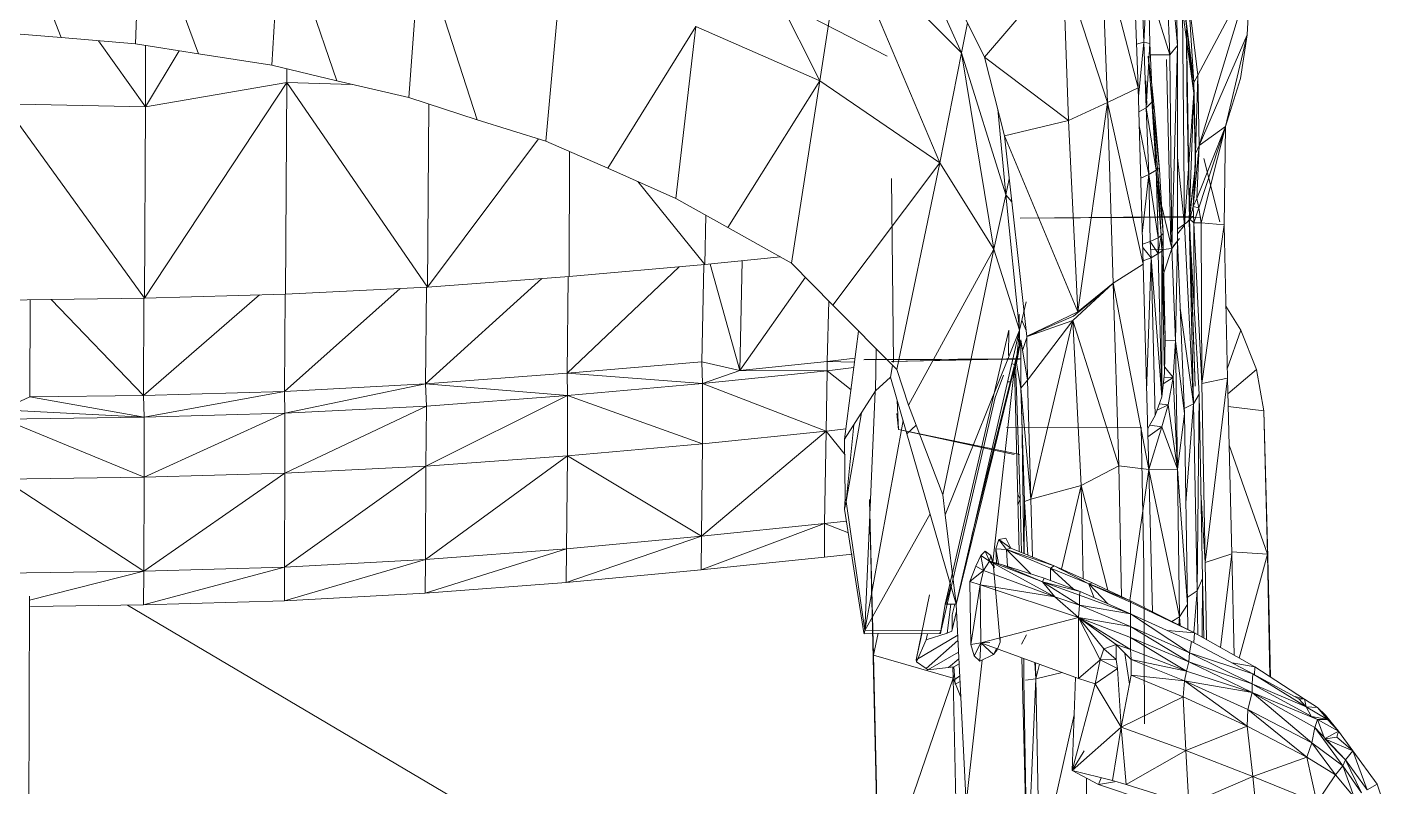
# Model space of a CAD drawing. Header units: inches. Extents: x -10205 to 13964, y -460 to 30702.
# Drawn here: x 132.69 to 169.27, y -345.69 to -325.3 of the extents above; entities that cross this region are included whole.
import ezdxf

# ---------------------------------------------------------------- set-up
doc = ezdxf.new("R2010")
doc.units = ezdxf.units.IN
doc.header["$MEASUREMENT"] = 0
for name, color, linetype, lineweight in [('0-1', 7, 'Continuous', 5), ('0-2', 8, 'Continuous', 9), ('G-IMPT-2', 254, 'Continuous', 9), ('G-IMPT-4', 53, 'Continuous', 9), ('G-IMPT-5', 50, 'Continuous', 9), ('G-IMPT-6', 7, 'Continuous', 9)]:
    doc.layers.add(name, color=color, linetype=linetype, lineweight=lineweight)

# ---------------------------------------------------------------- blocks, each defined once
blk = doc.blocks.new('Land_Rover_Evoque_-_SUV_Car_Vehicle_Automobile_13067 - Land Rover EVOQUE_dwg-1230547-SITE PLAN - CAD FILE')
at = {"layer": 'G-IMPT-2'}
for p, q in [((0.66963, 1.36568), (0.75055, 1.28437)), ((0.71387, 1.36631), (0.75055, 1.28437)), ((0.86724, 1.36551), (0.8711, 1.26044)), ((0.57984, 1.34382), (0.70001, 1.28222)), ((0.75463, 1.30487), (0.75055, 1.28437)), ((0.90394, 1.30038), (0.90419, 1.25989)), ((0.90394, 1.30038), (0.90614, 1.17096)), ((0.19419, 1.2476), (0.16228, 1.29267)), ((0.19419, 1.2476), (0.19431, 1.28936)), ((0.19419, 1.2476), (0.21727, 1.28568)), ((0.78092, 1.18771), (0.75055, 1.28437)), ((0.29068, 1.2641), (0.29073, 1.27361)), ((0.19371, 1.11715), (0.29068, 1.2641)), ((0.19419, 1.2476), (0.29068, 1.2641)), ((0.29068, 1.2641), (0.2898, 1.11996)), ((0.29068, 1.2641), (0.3865, 1.12471)), ((0.29068, 1.2641), (0.33527, 1.26291)), ((0.87641, 1.2654), (0.8769, 1.24926)), ((0.8711, 1.26044), (0.87447, 1.14023)), ((0.90419, 1.25989), (0.90611, 1.17047)), ((0.09801, 1.24972), (0.19371, 1.11715)), ((0.09801, 1.24972), (0.19419, 1.2476)), ((0.19371, 1.11715), (0.19419, 1.2476)), ((0.3865, 1.12471), (0.3875, 1.24944)), ((0.77532, 1.246), (0.78092, 1.18771)), ((0.3865, 1.12471), (0.46232, 1.22576)), ((0.48345, 1.21715), (0.48319, 1.1319)), ((0.91596, 1.21234), (0.92667, 1.16912)), ((0.703, 1.19874), (0.70423, 1.07359)), ((0.78321, 1.19844), (0.78092, 1.18771)), ((0.52996, 1.19668), (0.57573, 1.14006)), ((0.77261, 1.15055), (0.78092, 1.18771)), ((0.78493, 1.1829), (0.78092, 1.18771)), ((0.7902, 1.0954), (0.78092, 1.18771)), ((0.7902, 1.0954), (0.78092, 1.18771)), ((0.57573, 1.14006), (0.57641, 1.17367)), ((0.79065, 1.17176), (0.90846, 1.17283)), ((0.79065, 1.17176), (0.90783, 1.17273)), ((0.79065, 1.17176), (0.9139, 1.1724)), ((0.79065, 1.17176), (0.90849, 1.17236)), ((0.90153, 1.1727), (0.90783, 1.17273)), ((0.90783, 1.17273), (0.90424, 1.16872)), ((0.90846, 1.17283), (0.90783, 1.17273)), ((0.90424, 1.16872), (0.89823, 1.16438)), ((0.8979, 1.15604), (0.894, 1.15111)), ((0.89917, 1.15786), (0.89521, 1.15292)), ((0.57573, 1.14006), (0.62714, 1.14525)), ((0.6011, 1.14262), (0.59959, 1.06787)), ((0.77261, 1.15055), (0.73797, 0.98312)), ((0.77261, 1.15055), (0.7902, 1.0954)), ((0.48177, 1.06599), (0.55811, 1.13851)), ((0.48319, 1.1319), (0.57573, 1.14006)), ((0.57355, 1.07366), (0.57489, 1.13999)), ((0.57921, 1.14041), (0.59959, 1.06787)), ((0.36793, 1.1238), (0.28908, 1.05353)), ((0.2898, 1.11996), (0.3865, 1.12471)), ((0.46441, 1.1305), (0.38531, 1.05878)), ((0.38531, 1.05878), (0.38585, 1.12468)), ((0.3865, 1.12471), (0.48319, 1.1319)), ((0.48177, 1.06599), (0.4825, 1.13185)), ((0.64417, 1.13138), (0.59959, 1.06787)), ((0.85074, 1.12445), (0.827, 1.10484)), ((0.19371, 1.11715), (0.09769, 1.11583)), ((0.11559, 1.11608), (0.11539, 1.04998)), ((0.19302, 1.05078), (0.1299, 1.11627)), ((0.27203, 1.11944), (0.19302, 1.05078)), ((0.19302, 1.05078), (0.19325, 1.11714)), ((0.19371, 1.11715), (0.2898, 1.11996)), ((0.28908, 1.05353), (0.28944, 1.11995)), ((0.66008, 1.11524), (0.659, 1.07398)), ((0.79467, 1.11477), (0.7902, 1.0954)), ((0.79005, 1.09814), (0.79001, 1.10633)), ((0.827, 1.10484), (0.79539, 1.09116)), ((0.7902, 1.0954), (0.73959, 0.9696)), ((0.73959, 0.90864), (0.78283, 1.09537)), ((0.7902, 1.0954), (0.74694, 0.90867)), ((0.7902, 1.0954), (0.74694, 0.90867)), ((0.78278, 1.07806), (0.78283, 1.09537)), ((0.7946, 1.09567), (0.79178, 1.10223)), ((0.6805, 1.09467), (0.67095, 1.02098)), ((0.79099, 1.08872), (0.78679, 1.0719)), ((0.78809, 1.07634), (0.79099, 1.08872)), ((0.79099, 1.08872), (0.78819, 1.07692)), ((0.79099, 1.08872), (0.78824, 1.07289)), ((0.78999, 1.09263), (0.78825, 1.07774)), ((0.78999, 1.09263), (0.79007, 1.0848)), ((0.79011, 1.08499), (0.79006, 1.09481)), ((0.79099, 1.08872), (0.79559, 1.0612)), ((0.79099, 1.08872), (0.79117, 1.0558)), ((0.79513, 1.09039), (0.79217, 1.08161)), ((0.79949, 1.09293), (0.80233, 1.09353)), ((0.69242, 1.08268), (0.69201, 1.05404)), ((0.57355, 1.07366), (0.48177, 1.06599)), ((0.57355, 1.07366), (0.48177, 1.06599)), ((0.59959, 1.06787), (0.57355, 1.07366)), ((0.57409, 1.05899), (0.57355, 1.07366)), ((0.57355, 1.07366), (0.59959, 1.06787)), ((0.59959, 1.06787), (0.57409, 1.05899)), ((0.659, 1.0676), (0.57409, 1.05899)), ((0.659, 1.07398), (0.59959, 1.06787)), ((0.59959, 1.06787), (0.659, 1.07398)), ((0.659, 1.0676), (0.59959, 1.06787)), ((0.659, 1.0676), (0.65846, 1.02656)), ((0.659, 1.07398), (0.67813, 1.07632)), ((0.659, 1.07398), (0.67813, 1.07632)), ((0.67778, 1.07362), (0.659, 1.07398)), ((0.659, 1.07398), (0.659, 1.0676)), ((0.67728, 1.06984), (0.659, 1.0676)), ((0.659, 1.0676), (0.67533, 1.05475)), ((0.68413, 1.07508), (0.79016, 1.07562)), ((0.68413, 1.07508), (0.68452, 1.07533)), ((0.68452, 1.07533), (0.70566, 1.07545)), ((0.70221, 1.06343), (0.70368, 1.07135)), ((0.70299, 1.07407), (0.79104, 1.07615)), ((0.70299, 1.07407), (0.79057, 1.07588)), ((0.70299, 1.07407), (0.70423, 1.07359)), ((0.70566, 1.07545), (0.79057, 1.07588)), ((0.78667, 1.0714), (0.75775, 0.95532)), ((0.78666, 1.07041), (0.78087, 1.04593)), ((0.78753, 1.0716), (0.78544, 1.07245)), ((0.78812, 1.07666), (0.78753, 1.0716)), ((0.78753, 1.0716), (0.78805, 1.05401)), ((0.79117, 1.0558), (0.78824, 1.07289)), ((0.38531, 1.05878), (0.28908, 1.05353)), ((0.38531, 1.05878), (0.28908, 1.05353)), ((0.38531, 1.05878), (0.28938, 1.03888)), ((0.48177, 1.06599), (0.38531, 1.05878)), ((0.48177, 1.06599), (0.38531, 1.05878)), ((0.48204, 1.05084), (0.38531, 1.05878)), ((0.38531, 1.05878), (0.38582, 1.04363)), ((0.57409, 1.05899), (0.48177, 1.06599)), ((0.48177, 1.06599), (0.48204, 1.05084)), ((0.57409, 1.05899), (0.48204, 1.05084)), ((0.57409, 1.05899), (0.57402, 1.01796)), ((0.57409, 1.05899), (0.65846, 1.02656)), ((0.70221, 1.06343), (0.69201, 1.05404)), ((0.71337, 1.02481), (0.70221, 1.06343)), ((0.77929, 1.06467), (0.77353, 1.04937)), ((0.7843, 1.06018), (0.78202, 1.06007)), ((0.7843, 1.06018), (0.78255, 1.05278)), ((0.7843, 1.06018), (0.78544, 1.06504)), ((0.79117, 1.0558), (0.79559, 1.0612)), ((0.79559, 1.0612), (0.79798, 0.98011)), ((0.11539, 1.04998), (0.09646, 1.04112)), ((0.11539, 1.04998), (0.09646, 1.04112)), ((0.19302, 1.05078), (0.11539, 1.04998)), ((0.19302, 1.05078), (0.11539, 1.04998)), ((0.19342, 1.03609), (0.11539, 1.04998)), ((0.28908, 1.05353), (0.19302, 1.05078)), ((0.28908, 1.05353), (0.19302, 1.05078)), ((0.19342, 1.03609), (0.19302, 1.05078)), ((0.28908, 1.05353), (0.19342, 1.03609)), ((0.28938, 1.03888), (0.28908, 1.05353)), ((0.48204, 1.05084), (0.38553, 1.0026)), ((0.48204, 1.05084), (0.38582, 1.04363)), ((0.48204, 1.05084), (0.482, 1.00981)), ((0.48204, 1.05084), (0.57402, 1.01796)), ((0.67095, 1.02098), (0.69201, 1.05404)), ((0.69176, 1.05364), (0.68478, 0.89066)), ((0.73681, 0.89084), (0.77353, 1.04937)), ((0.78805, 1.05401), (0.79058, 0.98023)), ((0.79117, 1.0558), (0.79358, 0.9786)), ((0.79117, 1.0558), (0.79798, 0.98011)), ((0.19342, 1.03609), (0.09646, 1.04112)), ((0.38582, 1.04363), (0.28933, 0.99784)), ((0.38582, 1.04363), (0.28938, 1.03888)), ((0.38582, 1.04363), (0.38553, 1.0026)), ((0.70767, 1.02757), (0.70684, 1.04743)), ((0.19342, 1.03609), (0.09744, 1.03474)), ((0.09744, 1.03474), (0.19337, 0.99506)), ((0.28938, 1.03888), (0.19337, 0.99506)), ((0.19342, 1.03609), (0.19337, 0.99506)), ((0.28938, 1.03888), (0.19342, 1.03609)), ((0.28938, 1.03888), (0.28933, 0.99784)), ((0.67207, 0.97859), (0.68238, 1.03892)), ((0.67207, 0.97859), (0.67729, 1.03093)), ((0.68478, 0.89066), (0.71081, 1.03368)), ((0.70655, 1.03866), (0.70767, 1.02757)), ((0.71969, 1.03061), (0.71337, 1.02481)), ((0.79171, 1.03867), (0.79309, 0.94319)), ((0.65846, 1.02656), (0.57402, 1.01796)), ((0.65846, 1.02656), (0.67189, 1.02819)), ((0.79029, 1.0105), (0.70767, 1.02757)), ((0.78665, 1.01063), (0.70767, 1.02757)), ((0.74694, 0.90867), (0.71337, 1.02481)), ((0.78133, 1.029), (0.78135, 1.02899)), ((0.87312, 1.02932), (0.78135, 1.02899)), ((0.87314, 1.02932), (0.87503, 0.93405)), ((0.482, 1.00981), (0.57402, 1.01796)), ((0.67095, 1.02098), (0.67137, 0.98056)), ((0.38553, 1.0026), (0.28933, 0.99784)), ((0.38553, 1.0026), (0.482, 1.00981)), ((0.0974, 0.99373), (0.19337, 0.99506)), ((0.19337, 0.99506), (0.28933, 0.99784)), ((0.67137, 0.98056), (0.67089, 0.97337)), ((0.67207, 0.97859), (0.67089, 0.97337)), ((0.67207, 0.97859), (0.67137, 0.98056)), ((0.67207, 0.97859), (0.68478, 0.89066)), ((0.69069, 0.87382), (0.68802, 0.98005)), ((0.68802, 0.98005), (0.69348, 0.74372)), ((0.73959, 0.9696), (0.73797, 0.98312)), ((0.78895, 0.98366), (0.79058, 0.98023)), ((0.79058, 0.98023), (0.78913, 0.97635)), ((0.79058, 0.98023), (0.79164, 0.94378)), ((0.79358, 0.9786), (0.79343, 0.94305)), ((0.79798, 0.98011), (0.79358, 0.9786)), ((0.79358, 0.9786), (0.79594, 0.94201)), ((0.79798, 0.98011), (0.79907, 0.94073)), ((0.67089, 0.97337), (0.68401, 0.88912)), ((0.68478, 0.89066), (0.72919, 0.97008)), ((0.73959, 0.9696), (0.74694, 0.90867)), ((0.57319, 0.93205), (0.65731, 0.96356)), ((0.57338, 0.95497), (0.65731, 0.96356)), ((0.65731, 0.96356), (0.65715, 0.94067)), ((0.65731, 0.96356), (0.67227, 0.96518)), ((0.65731, 0.96356), (0.67359, 0.95731)), ((0.48116, 0.9234), (0.57338, 0.95497)), ((0.48135, 0.94633), (0.57338, 0.95497)), ((0.57338, 0.95497), (0.57319, 0.93205)), ((0.77402, 0.94627), (0.77597, 0.95262)), ((0.77597, 0.95262), (0.78087, 0.95361)), ((0.78431, 0.94679), (0.77597, 0.95262)), ((0.78137, 0.94578), (0.77597, 0.95262)), ((0.78431, 0.94679), (0.78087, 0.95361)), ((0.28898, 0.91096), (0.38513, 0.93911)), ((0.28916, 0.93389), (0.38513, 0.93911)), ((0.38495, 0.9162), (0.48135, 0.94633)), ((0.38513, 0.93911), (0.38495, 0.9162)), ((0.38513, 0.93911), (0.48135, 0.94633)), ((0.48135, 0.94633), (0.48116, 0.9234)), ((0.57319, 0.93205), (0.65715, 0.94067)), ((0.65715, 0.94067), (0.67604, 0.94272)), ((0.76376, 0.94182), (0.76033, 0.93444)), ((0.76669, 0.94475), (0.76376, 0.94182)), ((0.76964, 0.93793), (0.76376, 0.94182)), ((0.76573, 0.93152), (0.76376, 0.94182)), ((0.76964, 0.93793), (0.76573, 0.93152)), ((0.7706, 0.94185), (0.76669, 0.94475)), ((0.76964, 0.93793), (0.76669, 0.94475)), ((0.76964, 0.93793), (0.7706, 0.94185)), ((0.76964, 0.93793), (0.77306, 0.93351)), ((0.76964, 0.93793), (0.77847, 0.9355)), ((0.81431, 0.91362), (0.76964, 0.93793)), ((0.76964, 0.93793), (0.80596, 0.92387)), ((0.77173, 0.93735), (0.7706, 0.94185)), ((0.77306, 0.93351), (0.7706, 0.94185)), ((0.77449, 0.93659), (0.77402, 0.94627)), ((0.77577, 0.93624), (0.77402, 0.94627)), ((0.78137, 0.94578), (0.77402, 0.94627)), ((0.78431, 0.94679), (0.78137, 0.94578)), ((0.81376, 0.93469), (0.78137, 0.94578)), ((0.79812, 0.92916), (0.78137, 0.94578)), ((0.782, 0.93436), (0.78137, 0.94578)), ((0.78137, 0.94578), (0.81131, 0.93319)), ((0.78431, 0.94679), (0.81376, 0.93469)), ((0.96131, 0.85891), (0.95958, 0.94066)), ((0.09724, 0.92976), (0.19321, 0.93108)), ((0.11514, 0.9114), (0.19321, 0.93108)), ((0.19302, 0.90818), (0.28916, 0.93389)), ((0.19321, 0.93108), (0.19302, 0.90818)), ((0.19321, 0.93108), (0.28916, 0.93389)), ((0.28916, 0.93389), (0.28898, 0.91096)), ((0.48116, 0.9234), (0.57319, 0.93205)), ((0.76033, 0.93444), (0.75642, 0.92414)), ((0.76573, 0.93152), (0.75642, 0.92414)), ((0.76573, 0.93152), (0.76033, 0.93444)), ((0.76573, 0.93152), (0.76328, 0.92176)), ((0.81431, 0.91362), (0.76573, 0.93152)), ((0.77695, 0.88274), (0.77256, 0.93403)), ((0.77847, 0.9355), (0.80693, 0.92631)), ((0.80596, 0.92387), (0.77847, 0.9355)), ((0.8113, 0.92468), (0.81131, 0.93319)), ((0.81376, 0.93469), (0.81131, 0.93319)), ((0.87503, 0.93403), (0.87503, 0.93405)), ((0.87503, 0.93403), (0.87544, 0.82702)), ((0.38495, 0.9162), (0.48116, 0.9234)), ((0.74003, 0.90865), (0.74336, 0.92105)), ((0.75642, 0.92414), (0.7569, 0.88116)), ((0.76328, 0.92176), (0.75642, 0.92414)), ((0.76328, 0.92176), (0.7569, 0.88116)), ((0.81431, 0.91362), (0.76328, 0.92176)), ((0.76328, 0.92176), (0.83051, 0.89951)), ((0.76328, 0.92176), (0.76376, 0.88216)), ((0.80596, 0.92387), (0.80693, 0.92631)), ((0.81431, 0.91362), (0.80596, 0.92387)), ((0.11514, 0.91401), (0.11458, 0.68497)), ((0.19302, 0.90818), (0.28898, 0.91096)), ((0.28898, 0.91096), (0.38495, 0.9162)), ((0.71961, 0.87077), (0.72873, 0.91487)), ((0.81431, 0.91362), (0.83099, 0.90783)), ((0.81431, 0.91362), (0.83051, 0.89951)), ((0.11582, 0.90711), (0.19302, 0.90818)), ((0.40219, 0.7777), (0.18204, 0.90803)), ((0.74081, 0.90865), (0.73681, 0.89084)), ((0.73959, 0.90864), (0.73681, 0.89173)), ((0.73959, 0.90864), (0.74003, 0.90865)), ((0.74003, 0.90865), (0.74694, 0.90867)), ((0.74334, 0.90866), (0.74079, 0.8888)), ((0.74724, 0.90369), (0.74404, 0.89017)), ((0.74613, 0.90867), (0.74429, 0.9013)), ((0.74431, 0.89136), (0.74429, 0.9013)), ((0.74724, 0.90374), (0.74431, 0.89136)), ((0.83051, 0.89951), (0.83099, 0.90783)), ((0.83099, 0.90783), (0.86583, 0.8933)), ((0.73681, 0.89173), (0.73625, 0.88874)), ((0.73681, 0.89084), (0.73681, 0.89173)), ((0.74431, 0.89136), (0.74404, 0.89017)), ((0.83051, 0.89951), (0.76376, 0.88216)), ((0.83051, 0.89951), (0.83048, 0.85798)), ((0.83051, 0.89951), (0.86583, 0.8933)), ((0.83051, 0.89951), (0.86583, 0.88599)), ((0.83051, 0.89951), (0.86585, 0.87768)), ((0.83051, 0.89951), (0.85602, 0.88103)), ((0.83051, 0.89951), (0.84521, 0.87074)), ((0.83051, 0.89951), (0.84768, 0.87808)), ((0.86583, 0.8933), (0.90605, 0.87536)), ((0.86583, 0.8933), (0.86583, 0.88599)), ((0.86583, 0.8933), (0.90558, 0.86927)), ((0.68478, 0.89066), (0.68401, 0.88912)), ((0.68417, 0.88832), (0.68401, 0.88912)), ((0.68478, 0.89066), (0.68417, 0.88832)), ((0.68417, 0.88832), (0.73564, 0.88852)), ((0.73681, 0.89084), (0.68478, 0.89066)), ((0.69069, 0.87382), (0.69021, 0.88861)), ((0.69069, 0.87382), (0.6939, 0.88878)), ((0.71961, 0.87077), (0.72366, 0.88848)), ((0.74806, 0.88737), (0.71961, 0.87077)), ((0.71987, 0.8694), (0.72659, 0.88435)), ((0.72654, 0.86464), (0.74824, 0.88387)), ((0.72659, 0.88435), (0.74079, 0.8888)), ((0.72744, 0.88849), (0.72659, 0.88435)), ((0.73681, 0.89084), (0.73564, 0.88852)), ((0.73564, 0.88852), (0.73621, 0.88853)), ((0.73681, 0.89084), (0.73621, 0.88853)), ((0.73621, 0.88853), (0.73625, 0.88874)), ((0.73681, 0.89084), (0.73625, 0.88874)), ((0.74404, 0.89017), (0.74079, 0.8888)), ((0.7569, 0.88116), (0.76376, 0.88216)), ((0.76376, 0.88216), (0.75931, 0.87335)), ((0.76376, 0.88216), (0.76324, 0.8697)), ((0.76984, 0.88242), (0.76376, 0.88216)), ((0.76376, 0.88216), (0.83048, 0.85798)), ((0.76376, 0.88216), (0.77253, 0.87439)), ((0.77695, 0.88274), (0.77497, 0.87737)), ((0.77695, 0.88274), (0.77693, 0.88617)), ((0.79504, 0.8877), (0.79158, 0.88135)), ((0.86583, 0.88599), (0.90558, 0.86927)), ((0.86583, 0.88599), (0.9041, 0.86289)), ((0.86583, 0.88599), (0.86585, 0.87768)), ((0.69427, 0.71084), (0.69069, 0.87382)), ((0.69069, 0.87382), (0.69348, 0.74372)), ((0.69069, 0.87382), (0.74504, 0.85808)), ((0.72767, 0.86377), (0.74864, 0.87592)), ((0.7569, 0.88116), (0.75931, 0.87335)), ((0.76324, 0.8697), (0.75936, 0.87331)), ((0.77253, 0.87439), (0.76324, 0.8697)), ((0.77457, 0.87824), (0.77253, 0.87439)), ((0.77497, 0.87737), (0.77253, 0.87439)), ((0.84521, 0.87074), (0.84768, 0.87808)), ((0.85602, 0.88103), (0.84768, 0.87808)), ((0.85603, 0.87078), (0.84768, 0.87808)), ((0.86633, 0.87081), (0.85602, 0.88103)), ((0.85602, 0.88103), (0.85603, 0.87078)), ((0.86585, 0.87768), (0.85602, 0.88103)), ((0.8651, 0.85399), (0.86209, 0.87502)), ((0.9041, 0.86289), (0.86585, 0.87768)), ((0.86633, 0.87081), (0.86585, 0.87768)), ((0.90558, 0.86927), (0.90605, 0.87536)), ((0.90605, 0.87536), (0.94875, 0.85427)), ((0.71987, 0.8694), (0.71961, 0.87077)), ((0.72654, 0.86464), (0.71987, 0.8694)), ((0.72654, 0.86464), (0.72767, 0.86377)), ((0.74184, 0.8655), (0.72767, 0.86377)), ((0.74184, 0.8655), (0.74887, 0.87131)), ((0.74184, 0.8655), (0.7454, 0.86599)), ((0.74479, 0.86591), (0.74504, 0.85808)), ((0.74904, 0.8679), (0.7454, 0.86599)), ((0.74616, 0.85733), (0.7454, 0.86599)), ((0.79311, 0.87152), (0.79305, 0.85669)), ((0.80065, 0.86879), (0.80136, 0.85769)), ((0.80106, 0.86864), (0.80136, 0.85769)), ((0.84521, 0.87074), (0.83048, 0.85798)), ((0.84178, 0.85435), (0.84521, 0.87074)), ((0.84178, 0.85435), (0.857, 0.86465)), ((0.84521, 0.87074), (0.85603, 0.87078)), ((0.857, 0.86465), (0.84521, 0.87074)), ((0.857, 0.86465), (0.85603, 0.87078)), ((0.85945, 0.82485), (0.857, 0.86465)), ((0.86633, 0.87081), (0.86632, 0.86029)), ((0.90264, 0.85627), (0.86633, 0.87081)), ((0.9041, 0.86289), (0.86633, 0.87081)), ((0.90558, 0.86927), (0.9041, 0.86289)), ((0.90558, 0.86927), (0.94875, 0.85427)), ((0.90558, 0.86927), (0.94876, 0.8484)), ((0.69427, 0.71084), (0.74504, 0.85808)), ((0.74589, 0.86036), (0.74504, 0.85808)), ((0.74763, 0.72787), (0.74504, 0.85808)), ((0.74637, 0.85474), (0.74504, 0.85808)), ((0.74945, 0.85975), (0.74616, 0.85733)), ((0.74616, 0.85733), (0.74642, 0.85414)), ((0.74642, 0.85414), (0.74965, 0.85582)), ((0.75019, 0.84513), (0.74656, 0.85426)), ((0.79305, 0.85669), (0.79542, 0.72644)), ((0.80136, 0.85769), (0.79415, 0.85683)), ((0.80136, 0.85769), (0.79542, 0.72644)), ((0.80136, 0.85769), (0.80374, 0.72746)), ((0.82602, 0.79518), (0.82834, 0.85876)), ((0.82602, 0.79518), (0.84178, 0.85435)), ((0.84178, 0.85435), (0.83048, 0.85798)), ((0.85945, 0.82485), (0.84178, 0.85435)), ((0.85945, 0.82485), (0.86632, 0.86029)), ((0.90264, 0.85627), (0.86632, 0.86029)), ((0.90168, 0.84553), (0.86632, 0.86029)), ((0.90264, 0.85627), (0.90168, 0.84553)), ((0.90264, 0.85627), (0.9041, 0.86289)), ((0.94876, 0.8484), (0.90264, 0.85627)), ((0.94582, 0.8369), (0.90264, 0.85627)), ((0.90264, 0.85627), (0.94533, 0.82539)), ((0.94876, 0.8484), (0.9041, 0.86289)), ((0.94875, 0.85427), (0.94876, 0.8484)), ((0.90168, 0.84553), (0.85945, 0.82485)), ((0.94533, 0.82539), (0.90168, 0.84553)), ((0.90168, 0.84553), (0.90364, 0.80889)), ((0.94876, 0.8484), (0.94582, 0.8369)), ((0.94876, 0.8484), (0.9934, 0.83001)), ((0.94876, 0.8484), (0.99143, 0.82461)), ((0.94876, 0.8484), (0.98947, 0.81409)), ((0.94582, 0.8369), (0.94533, 0.82539)), ((0.98947, 0.81409), (0.94582, 0.8369)), ((0.94582, 0.8369), (0.98605, 0.8043)), ((0.98958, 0.83208), (0.9934, 0.83001)), ((0.9934, 0.83001), (0.99143, 0.82461)), ((0.9934, 0.83001), (1.00024, 0.83003)), ((0.9934, 0.83001), (0.99792, 0.8178)), ((0.9934, 0.83001), (1.00757, 0.822)), ((0.99875, 0.83297), (0.99644, 0.83449)), ((1.00024, 0.83003), (0.99875, 0.83297)), ((1.00757, 0.822), (0.99875, 0.83297)), ((0.99875, 0.83297), (1.00362, 0.82633)), ((1.00757, 0.822), (1.00024, 0.83003)), ((0.82602, 0.79518), (0.85945, 0.82485)), ((0.85355, 0.78842), (0.85945, 0.82485)), ((0.86288, 0.78577), (0.85945, 0.82485)), ((0.90364, 0.80889), (0.85945, 0.82485)), ((0.94533, 0.82539), (0.90364, 0.80889)), ((0.98605, 0.8043), (0.94533, 0.82539)), ((0.94533, 0.82539), (0.94926, 0.79119)), ((0.99143, 0.82461), (0.98947, 0.81409)), ((0.99143, 0.82461), (1.01252, 0.80246)), ((0.99143, 0.82461), (1.01057, 0.79852)), ((0.99865, 0.81703), (1.00757, 0.822)), ((0.99879, 0.81688), (1.00662, 0.81784)), ((1.00757, 0.822), (1.00662, 0.81784)), ((1.0174, 0.8086), (1.00662, 0.81784)), ((1.00757, 0.822), (1.0174, 0.8086)), ((0.82602, 0.79518), (0.83437, 0.80865)), ((0.86288, 0.78577), (0.90364, 0.80889)), ((0.90556, 0.77223), (0.90364, 0.80889)), ((0.90364, 0.80889), (0.94926, 0.79119)), ((0.98947, 0.81409), (0.98605, 0.8043)), ((1.01057, 0.79852), (0.98947, 0.81409)), ((0.98947, 0.81409), (1.00567, 0.79218)), ((0.99828, 0.81682), (1.01252, 0.80246)), ((1.00036, 0.81593), (1.0174, 0.8086)), ((1.0174, 0.8086), (1.01252, 0.80246)), ((1.0174, 0.8086), (1.03409, 0.78596)), ((1.0174, 0.8086), (1.02724, 0.78201)), ((0.98605, 0.8043), (0.94926, 0.79119)), ((0.99292, 0.77331), (0.98605, 0.8043)), ((1.00567, 0.79218), (0.98605, 0.8043)), ((1.01057, 0.79852), (1.00567, 0.79218)), ((1.01252, 0.80246), (1.01057, 0.79852)), ((1.0184, 0.77706), (1.01057, 0.79852)), ((1.02333, 0.78001), (1.01057, 0.79852)), ((1.02333, 0.78001), (1.01252, 0.80246)), ((1.02724, 0.78201), (1.01252, 0.80246)), ((0.82602, 0.79518), (0.85355, 0.78842)), ((0.82602, 0.79518), (0.84407, 0.78576)), ((0.8459, 0.7903), (0.84407, 0.78576)), ((0.90556, 0.77223), (0.94926, 0.79119)), ((0.95267, 0.75728), (0.94926, 0.79119)), ((0.99292, 0.77331), (0.94926, 0.79119)), ((0.99292, 0.77331), (1.00567, 0.79218)), ((1.0184, 0.77706), (1.00567, 0.79218)), ((0.84407, 0.78576), (0.85493, 0.78753)), ((0.84407, 0.78576), (0.87642, 0.77489)), ((0.85355, 0.78842), (0.86288, 0.78577)), ((0.86288, 0.78577), (0.90556, 0.77223)), ((1.03409, 0.78596), (1.02724, 0.78201)), ((1.03409, 0.78596), (1.04191, 0.76227))]:
    blk.add_line(p, q, dxfattribs=at)
at = {"layer": 'G-IMPT-4'}
for p, q in [((0.88776, 1.40276), (0.89794, 1.28945)), ((0.88776, 1.40276), (0.89261, 1.28303)), ((0.89506, 1.38815), (0.89794, 1.28945)), ((0.86724, 1.36551), (0.8711, 1.26044)), ((0.8462, 1.35563), (0.85006, 1.25059)), ((0.8462, 1.35563), (0.8711, 1.26044)), ((0.76625, 1.28148), (0.81976, 1.34377)), ((0.82364, 1.23821), (0.81976, 1.34377)), ((0.81976, 1.34377), (0.85006, 1.25059)), ((0.74127, 1.33175), (0.76625, 1.28148)), ((0.89261, 1.28303), (0.87832, 1.32908)), ((0.91186, 1.26913), (0.94761, 1.33669)), ((0.91267, 1.22127), (0.94761, 1.33669)), ((0.94761, 1.33669), (0.9455, 1.29667)), ((0.90223, 1.31884), (0.90894, 1.25688)), ((0.90223, 1.31884), (0.90892, 1.2642)), ((0.90892, 1.2642), (0.90517, 1.32375)), ((0.91186, 1.26913), (0.90517, 1.32375)), ((0.90259, 1.16688), (0.90125, 1.31346)), ((0.90125, 1.31346), (0.90894, 1.25688)), ((0.91267, 1.22127), (0.9455, 1.29667)), ((0.93062, 1.2341), (0.9455, 1.29667)), ((0.9455, 1.29667), (0.94094, 1.2669)), ((0.76625, 1.28148), (0.77997, 1.22779)), ((0.76625, 1.28148), (0.82364, 1.23821)), ((0.89261, 1.28303), (0.8793, 1.28299)), ((0.89794, 1.28945), (0.89261, 1.28303)), ((0.894, 1.15111), (0.89261, 1.28303)), ((0.894, 1.15111), (0.89794, 1.28945)), ((0.8979, 1.15604), (0.89794, 1.28945)), ((0.89345, 1.15554), (0.89033, 1.27994)), ((0.90892, 1.2642), (0.91186, 1.26913)), ((0.90894, 1.25688), (0.90892, 1.2642)), ((0.90892, 1.2642), (0.91024, 1.20807)), ((0.90892, 1.2642), (0.91022, 1.21588)), ((0.91022, 1.21588), (0.91186, 1.26913)), ((0.91267, 1.22127), (0.91186, 1.26913)), ((0.93062, 1.2341), (0.94094, 1.2669)), ((0.85006, 1.25059), (0.8711, 1.26044)), ((0.87447, 1.14023), (0.8711, 1.26044)), ((0.90259, 1.16688), (0.90894, 1.25688)), ((0.90584, 1.17088), (0.90894, 1.25688)), ((0.90894, 1.25688), (0.91024, 1.20807)), ((0.82364, 1.23821), (0.85006, 1.25059)), ((0.82993, 1.10779), (0.85006, 1.25059)), ((0.85393, 1.12742), (0.85006, 1.25059)), ((0.87447, 1.14023), (0.85006, 1.25059)), ((0.77997, 1.22779), (0.82364, 1.23821)), ((0.82993, 1.10779), (0.82364, 1.23821)), ((0.77997, 1.22779), (0.79512, 1.09104)), ((0.77997, 1.22779), (0.82993, 1.10779)), ((0.93062, 1.2341), (0.91104, 1.18514)), ((0.9125, 1.1788), (0.93062, 1.2341)), ((0.91267, 1.22127), (0.93062, 1.2341)), ((0.91395, 1.16856), (0.93062, 1.2341)), ((0.92962, 1.16717), (0.93062, 1.2341)), ((0.90859, 1.17975), (0.91267, 1.22127)), ((0.91022, 1.21588), (0.91267, 1.22127)), ((0.91267, 1.22127), (0.91104, 1.18514)), ((0.90259, 1.16688), (0.89792, 1.21299)), ((0.90584, 1.17088), (0.91024, 1.20807)), ((0.90634, 1.17273), (0.91024, 1.20807)), ((0.91024, 1.20807), (0.90859, 1.17975)), ((0.91022, 1.21588), (0.90973, 1.205)), ((0.91024, 1.20807), (0.91022, 1.21588)), ((0.90963, 1.20295), (0.90859, 1.17975)), ((0.894, 1.15111), (0.88713, 1.17959)), ((0.90666, 1.17281), (0.90859, 1.17975)), ((0.90859, 1.17975), (0.91104, 1.18514)), ((0.90906, 1.16852), (0.90859, 1.17975)), ((0.90859, 1.17975), (0.9125, 1.1788)), ((0.9125, 1.1788), (0.91104, 1.18514)), ((0.90584, 1.17088), (0.91003, 1.05711)), ((0.90584, 1.17088), (0.91263, 1.05167)), ((0.90585, 1.17052), (0.90891, 1.04523)), ((0.90614, 1.17096), (0.91003, 1.05711)), ((0.90614, 1.17085), (0.90647, 1.15991)), ((0.9062, 1.17091), (0.90906, 1.16852)), ((0.90906, 1.16852), (0.9125, 1.1788)), ((0.91395, 1.16856), (0.9125, 1.1788)), ((0.90259, 1.16688), (0.8979, 1.16106)), ((0.90259, 1.16688), (0.90891, 1.04523)), ((0.90906, 1.16852), (0.91395, 1.16856)), ((0.90906, 1.16852), (0.91439, 1.05909)), ((0.90906, 1.16852), (0.90929, 1.11038)), ((0.91395, 1.16856), (0.92962, 1.16717)), ((0.91395, 1.16856), (0.91439, 1.05909)), ((0.92962, 1.16717), (0.91439, 1.05909)), ((0.92962, 1.16717), (0.93199, 1.06259)), ((0.894, 1.15111), (0.88812, 1.15045)), ((0.894, 1.15111), (0.88862, 1.13448)), ((0.8979, 1.15604), (0.894, 1.15111)), ((0.894, 1.15111), (0.89643, 1.08806)), ((0.8979, 1.15604), (0.89643, 1.08806)), ((0.8979, 1.15604), (0.90275, 1.03829)), ((0.85393, 1.12742), (0.87447, 1.14023)), ((0.87447, 1.14023), (0.87832, 1.00049)), ((0.85393, 1.12742), (0.8265, 1.10189)), ((0.82993, 1.10779), (0.85393, 1.12742)), ((0.85393, 1.12742), (0.87832, 1.00049)), ((0.85393, 1.12742), (0.85779, 1.00282)), ((0.79539, 1.09117), (0.82993, 1.10779)), ((0.89978, 1.1104), (0.90891, 1.04523)), ((0.79538, 1.09113), (0.8265, 1.10189)), ((0.8265, 1.10189), (0.79559, 1.0612)), ((0.8265, 1.10189), (0.79798, 0.98011)), ((0.8265, 1.10189), (0.85779, 1.00282)), ((0.8265, 1.10189), (0.83232, 0.98952)), ((0.79512, 1.09104), (0.79559, 1.0612)), ((0.89643, 1.08806), (0.88956, 1.08834)), ((0.89496, 1.06315), (0.89643, 1.08806)), ((0.89785, 1.00061), (0.89643, 1.08806)), ((0.89643, 1.08806), (0.90275, 1.03829)), ((0.89496, 1.06315), (0.88918, 1.07022)), ((0.79798, 0.98011), (0.79559, 1.0612)), ((0.89496, 1.06315), (0.8882, 1.05872)), ((0.89496, 1.06315), (0.88876, 1.06325)), ((0.89154, 1.04457), (0.89496, 1.06315)), ((0.89785, 1.00061), (0.89496, 1.06315)), ((0.93199, 1.06259), (0.91439, 1.05909)), ((0.91679, 0.93692), (0.91439, 1.05909)), ((0.93199, 1.06259), (0.91679, 0.93692)), ((0.93487, 0.9429), (0.93199, 1.06259)), ((0.91263, 1.05167), (0.90891, 1.04523)), ((0.91128, 0.91769), (0.91263, 1.05167)), ((0.91502, 0.92609), (0.91263, 1.05167)), ((0.89154, 1.04457), (0.884, 1.04085)), ((0.89154, 1.04457), (0.88546, 1.04507)), ((0.88715, 1.02939), (0.89154, 1.04457)), ((0.89785, 1.00061), (0.89154, 1.04457)), ((0.90245, 1.04203), (0.90891, 1.04523)), ((0.90362, 0.97766), (0.90891, 1.04523)), ((0.91128, 0.91769), (0.90891, 1.04523)), ((0.88715, 1.02939), (0.879, 1.03051)), ((0.89785, 1.00061), (0.90275, 1.03829)), ((0.90463, 0.90829), (0.90275, 1.03829)), ((0.87771, 1.0226), (0.88715, 1.02939)), ((0.87832, 1.00049), (0.88715, 1.02939)), ((0.89785, 1.00061), (0.88715, 1.02939)), ((0.85779, 1.00282), (0.83232, 0.98952)), ((0.87832, 1.00049), (0.85779, 1.00282)), ((0.85982, 0.9137), (0.85779, 1.00282)), ((0.87832, 1.00049), (0.8655, 0.91106)), ((0.87832, 1.00049), (0.89785, 1.00061)), ((0.87832, 1.00049), (0.88084, 0.9034)), ((0.87832, 1.00049), (0.89929, 0.89995)), ((0.89929, 0.89995), (0.89785, 1.00061)), ((0.89785, 1.00061), (0.90463, 0.90829)), ((0.83232, 0.98952), (0.79798, 0.98011)), ((0.83232, 0.98952), (0.8189, 0.93239)), ((0.85034, 0.91813), (0.83232, 0.98952)), ((0.83232, 0.98952), (0.83355, 0.92583)), ((0.91679, 0.93692), (0.91391, 0.98483)), ((0.79907, 0.94073), (0.79798, 0.98011)), ((0.93487, 0.9429), (0.91679, 0.93692)), ((0.93487, 0.9429), (0.92715, 0.8791)), ((0.93645, 0.87383), (0.93487, 0.9429)), ((0.91756, 0.88452), (0.91679, 0.93692)), ((0.91502, 0.92609), (0.91128, 0.91769)), ((0.91465, 0.88617), (0.91502, 0.92609)), ((0.91576, 0.88554), (0.91502, 0.92609)), ((0.90456, 0.91309), (0.91128, 0.91769)), ((0.90911, 0.88924), (0.91128, 0.91769)), ((0.91182, 0.88777), (0.91128, 0.91769)), ((0.89929, 0.89995), (0.90463, 0.90829)), ((0.90486, 0.8914), (0.90463, 0.90829)), ((0.89406, 0.8968), (0.89929, 0.89995)), ((0.89873, 0.89447), (0.89929, 0.89995)), ((0.89935, 0.89415), (0.89929, 0.89995)), ((0.89929, 0.89995), (0.89963, 0.89402)), ((0.80136, 0.85769), (0.80106, 0.86864)), ((0.80371, 0.86768), (0.80136, 0.85769)), ((0.81918, 0.86207), (0.80136, 0.85769)), ((0.80374, 0.72746), (0.80136, 0.85769)), ((0.82741, 0.83323), (0.80374, 0.72746)), ((0.8358, 0.79007), (0.83661, 0.7342))]:
    blk.add_line(p, q, dxfattribs=at)
at = {"layer": 'G-IMPT-5'}
for p, q in [((0.87503, 1.29175), (0.87259, 1.35575)), ((0.87798, 1.35091), (0.87503, 1.29175)), ((0.87892, 1.2908), (0.87798, 1.35091)), ((0.87001, 1.29021), (0.87503, 1.29175)), ((0.87126, 1.25473), (0.87503, 1.29175)), ((0.87892, 1.2908), (0.87503, 1.29175)), ((0.87647, 1.24681), (0.87503, 1.29175)), ((0.87892, 1.2908), (0.87647, 1.24681)), ((0.88087, 1.25121), (0.87892, 1.2908)), ((0.88037, 1.25174), (0.87793, 1.282)), ((0.88035, 1.26246), (0.87793, 1.282)), ((0.8823, 1.24488), (0.88035, 1.26246)), ((0.87156, 1.24414), (0.87647, 1.24681)), ((0.88087, 1.25121), (0.87647, 1.24681)), ((0.88329, 1.20432), (0.87647, 1.24681)), ((0.87841, 1.20136), (0.87647, 1.24681)), ((0.88329, 1.20432), (0.88037, 1.25174)), ((0.88087, 1.25121), (0.88329, 1.20432)), ((0.88095, 1.24968), (0.8823, 1.24488)), ((0.88572, 1.20484), (0.88124, 1.24414)), ((0.88572, 1.20484), (0.8823, 1.24488)), ((0.87182, 1.23465), (0.87841, 1.20136)), ((0.88425, 1.20577), (0.88159, 1.23722)), ((0.87283, 1.19894), (0.87841, 1.20136)), ((0.87388, 1.16123), (0.87841, 1.20136)), ((0.88329, 1.20432), (0.87841, 1.20136)), ((0.88474, 1.15838), (0.87841, 1.20136)), ((0.87936, 1.1559), (0.87841, 1.20136)), ((0.88329, 1.20432), (0.88425, 1.20577)), ((0.88329, 1.20432), (0.88474, 1.15838)), ((0.88329, 1.20432), (0.88669, 1.15986)), ((0.88815, 1.16134), (0.88425, 1.20577)), ((0.88572, 1.20484), (0.88425, 1.20577)), ((0.88425, 1.20577), (0.88669, 1.15986)), ((0.88815, 1.16134), (0.88572, 1.20484)), ((0.88815, 1.16134), (0.88669, 1.15986)), ((0.88815, 1.16134), (0.88814, 1.15058)), ((0.87409, 1.15387), (0.87936, 1.1559)), ((0.87414, 1.152), (0.87986, 1.14468)), ((0.88474, 1.15838), (0.87936, 1.1559)), ((0.88474, 1.14764), (0.87936, 1.1559)), ((0.87936, 1.1559), (0.87986, 1.14468)), ((0.88474, 1.15838), (0.88669, 1.15986)), ((0.88474, 1.14764), (0.88669, 1.15986)), ((0.88474, 1.15838), (0.88474, 1.14764)), ((0.88669, 1.15986), (0.88718, 1.14913)), ((0.88669, 1.15986), (0.88814, 1.15058)), ((0.87441, 1.14256), (0.87986, 1.14468)), ((0.87441, 1.14256), (0.87986, 1.14468)), ((0.87986, 1.14468), (0.87684, 1.05406)), ((0.88814, 1.15058), (0.8798, 1.15007)), ((0.88474, 1.14764), (0.87986, 1.14468)), ((0.88474, 1.14764), (0.87986, 1.14468)), ((0.87986, 1.14468), (0.88713, 1.04989)), ((0.87986, 1.14468), (0.88273, 1.03718)), ((0.88474, 1.14764), (0.88718, 1.14913)), ((0.88474, 1.14764), (0.88718, 1.14913)), ((0.88474, 1.14764), (0.88713, 1.04989)), ((0.88718, 1.14913), (0.88713, 1.04989)), ((0.88718, 1.14913), (0.88814, 1.15058)), ((0.88718, 1.14913), (0.88814, 1.15058)), ((0.88718, 1.14913), (0.88959, 1.09)), ((0.88718, 1.14913), (0.8891, 1.06606)), ((0.88814, 1.15058), (0.88959, 1.09)), ((0.94108, 1.09546), (0.93088, 1.11171)), ((0.93185, 1.0689), (0.94108, 1.09546)), ((0.95186, 1.06864), (0.94108, 1.09546)), ((0.88959, 1.09), (0.8891, 1.06606)), ((0.93225, 1.05206), (0.95186, 1.06864)), ((0.95675, 1.04031), (0.95186, 1.06864)), ((0.8891, 1.06606), (0.88713, 1.04989)), ((0.88713, 1.04989), (0.88273, 1.03718)), ((0.93246, 1.04342), (0.95675, 1.04031)), ((0.95675, 1.04031), (0.95958, 0.94066)), ((0.95914, 0.9426), (0.95675, 1.04031)), ((0.87778, 1.02832), (0.88273, 1.03718)), ((0.65846, 1.02656), (0.57338, 0.95497)), ((0.65846, 1.02656), (0.57402, 1.01796)), ((0.65846, 1.02656), (0.65731, 0.96356)), ((0.67189, 1.02819), (0.65846, 1.02656)), ((0.67124, 1.01028), (0.65846, 1.02656)), ((0.57402, 1.01796), (0.482, 1.00981)), ((0.57338, 0.95497), (0.57402, 1.01796)), ((0.95914, 0.9426), (0.93309, 1.01692)), ((0.38553, 1.0026), (0.28916, 0.93389)), ((0.38553, 1.0026), (0.28933, 0.99784)), ((0.482, 1.00981), (0.38513, 0.93911)), ((0.38513, 0.93911), (0.38553, 1.0026)), ((0.482, 1.00981), (0.38553, 1.0026)), ((0.482, 1.00981), (0.48135, 0.94633)), ((0.57338, 0.95497), (0.482, 1.00981)), ((0.19337, 0.99506), (0.0974, 0.99373)), ((0.19321, 0.93108), (0.0974, 0.99373)), ((0.28933, 0.99784), (0.19321, 0.93108)), ((0.19321, 0.93108), (0.19337, 0.99506)), ((0.28933, 0.99784), (0.19337, 0.99506)), ((0.28916, 0.93389), (0.28933, 0.99784)), ((0.65731, 0.96356), (0.57338, 0.95497)), ((0.67227, 0.96518), (0.65731, 0.96356)), ((0.57338, 0.95497), (0.48135, 0.94633)), ((0.38513, 0.93911), (0.28916, 0.93389)), ((0.48135, 0.94633), (0.38513, 0.93911)), ((0.95914, 0.9426), (0.93484, 0.94431)), ((0.93995, 0.87185), (0.95914, 0.9426)), ((0.96088, 0.8592), (0.95914, 0.9426)), ((0.95914, 0.9426), (0.95958, 0.94066)), ((0.96131, 0.85891), (0.95958, 0.94066)), ((0.96099, 0.85912), (0.95958, 0.94066)), ((0.19321, 0.93108), (0.09724, 0.92976)), ((0.28916, 0.93389), (0.19321, 0.93108)), ((0.81131, 0.93319), (0.8113, 0.92468)), ((0.81376, 0.93469), (0.81131, 0.93319)), ((0.83733, 0.92254), (0.81131, 0.93319)), ((0.82689, 0.91885), (0.81131, 0.93319)), ((0.83977, 0.92305), (0.81376, 0.93469)), ((0.83733, 0.92254), (0.81376, 0.93469)), ((0.80596, 0.92387), (0.80693, 0.92631)), ((0.80596, 0.92387), (0.81431, 0.91362)), ((0.83147, 0.91714), (0.80596, 0.92387)), ((0.83097, 0.91468), (0.80596, 0.92387)), ((0.80596, 0.92387), (0.83099, 0.90783)), ((0.83147, 0.91714), (0.80693, 0.92631)), ((0.83977, 0.92305), (0.83733, 0.92254)), ((0.83733, 0.92254), (0.86579, 0.90995)), ((0.83748, 0.92216), (0.84116, 0.91289)), ((0.83769, 0.92216), (0.85048, 0.90881)), ((0.83826, 0.92216), (0.86578, 0.91093)), ((0.83977, 0.92305), (0.86578, 0.91093)), ((0.11458, 0.68497), (0.11514, 0.91401)), ((0.83099, 0.90783), (0.81431, 0.91362)), ((0.83147, 0.91714), (0.83097, 0.91468)), ((0.83097, 0.91468), (0.86581, 0.90209)), ((0.83097, 0.91468), (0.83099, 0.90783)), ((0.83147, 0.91714), (0.86581, 0.90209)), ((0.86578, 0.91093), (0.90946, 0.88911)), ((0.86578, 0.91093), (0.86579, 0.90995)), ((0.86579, 0.90995), (0.90946, 0.88911)), ((0.86579, 0.90995), (0.86579, 0.90209)), ((0.86583, 0.8933), (0.83099, 0.90783)), ((0.86581, 0.90209), (0.83099, 0.90783)), ((0.86581, 0.90209), (0.90752, 0.88321)), ((0.86581, 0.90209), (0.86583, 0.8933)), ((0.86581, 0.90209), (0.90605, 0.87536)), ((0.86583, 0.8933), (0.90605, 0.87536)), ((0.90946, 0.88911), (0.89101, 0.89069)), ((0.90752, 0.88321), (0.90605, 0.87536)), ((0.90752, 0.88321), (0.94923, 0.86112)), ((0.90946, 0.88911), (0.90903, 0.88241)), ((0.95068, 0.86578), (0.90946, 0.88911)), ((0.94875, 0.85427), (0.90605, 0.87536)), ((0.94923, 0.86112), (0.90605, 0.87536)), ((0.95068, 0.86578), (0.93506, 0.86862)), ((0.95068, 0.86578), (0.95048, 0.86044)), ((0.95068, 0.86578), (0.98455, 0.84391)), ((0.94923, 0.86112), (0.94875, 0.85427)), ((0.94875, 0.85427), (0.98553, 0.83853)), ((0.94923, 0.86112), (0.98062, 0.84415)), ((0.94923, 0.86112), (0.98553, 0.83853)), ((0.95016, 0.85349), (0.98899, 0.8322)), ((0.97801, 0.84556), (0.98455, 0.84391)), ((0.98062, 0.84415), (0.98455, 0.84391)), ((0.98062, 0.84415), (0.98553, 0.83853)), ((0.98455, 0.84391), (0.99337, 0.8381)), ((0.98553, 0.83853), (0.98455, 0.84391)), ((0.98553, 0.83853), (0.98899, 0.8322)), ((0.98553, 0.83853), (0.99337, 0.8381)), ((0.98553, 0.83853), (1.00024, 0.83003)), ((0.99337, 0.8381), (0.99875, 0.83297)), ((0.99337, 0.8381), (1.00024, 0.83003)), ((0.98958, 0.83208), (1.00024, 0.83003)), ((0.99644, 0.83449), (0.99875, 0.83297)), ((0.99875, 0.83297), (1.00024, 0.83003))]:
    blk.add_line(p, q, dxfattribs=at)
at = {"layer": 'G-IMPT-6'}
for p, q in [((0.65398, 1.26541), (0.58131, 1.41033)), ((0.13671, 1.29492), (0.09648, 1.39871)), ((0.19121, 1.39123), (0.18754, 1.29044)), ((0.23033, 1.28359), (0.19121, 1.39123)), ((0.28618, 1.3779), (0.28053, 1.27608)), ((0.3248, 1.26535), (0.28618, 1.3779)), ((0.65398, 1.26541), (0.66963, 1.36568)), ((0.75055, 1.28437), (0.66963, 1.36568)), ((0.73586, 1.20952), (0.66963, 1.36568)), ((0.38163, 1.35918), (0.37379, 1.25391)), ((0.42036, 1.23874), (0.38163, 1.35918)), ((0.46719, 1.22425), (0.47734, 1.33415)), ((0.56958, 1.30223), (0.5096, 1.20574)), ((0.55596, 1.18511), (0.56958, 1.30223)), ((0.65398, 1.26541), (0.56958, 1.30223)), ((0.13671, 1.29492), (0.09466, 1.29832)), ((0.18754, 1.29044), (0.13671, 1.29492)), ((0.23033, 1.28359), (0.18754, 1.29044)), ((0.28053, 1.27608), (0.23033, 1.28359)), ((0.73586, 1.20952), (0.75055, 1.28437)), ((0.75055, 1.28437), (0.78092, 1.18771)), ((0.77261, 1.15055), (0.75055, 1.28437)), ((0.3248, 1.26535), (0.28053, 1.27608)), ((0.37379, 1.25391), (0.3248, 1.26535)), ((0.65398, 1.26541), (0.59122, 1.16538)), ((0.65398, 1.26541), (0.63464, 1.14105)), ((0.65398, 1.26541), (0.73586, 1.20952)), ((0.42036, 1.23874), (0.37379, 1.25391)), ((0.46719, 1.22425), (0.42036, 1.23874)), ((0.5096, 1.20574), (0.46719, 1.22425)), ((0.73586, 1.20952), (0.66289, 1.11239)), ((0.73586, 1.20952), (0.70644, 1.06857)), ((0.73586, 1.20952), (0.77261, 1.15055)), ((0.55596, 1.18511), (0.5096, 1.20574)), ((0.59122, 1.16538), (0.55596, 1.18511)), ((0.77261, 1.15055), (0.78092, 1.18771)), ((0.59122, 1.16538), (0.63464, 1.14105)), ((0.77261, 1.15055), (0.71445, 1.04421)), ((0.77261, 1.15055), (0.73797, 0.98312)), ((0.63464, 1.14105), (0.66289, 1.11239)), ((0.66289, 1.11239), (0.70644, 1.06857)), ((0.70644, 1.06857), (0.71445, 1.04421)), ((0.78677, 1.06996), (0.74701, 0.90826)), ((0.77206, 0.93726), (0.78677, 1.06996)), ((0.78993, 0.94448), (0.78677, 1.06996)), ((0.71445, 1.04421), (0.73797, 0.98312)), ((0.75383, 0.77278), (0.74701, 0.90826)), ((0.75383, 0.77278), (0.76465, 0.87041)), ((0.79542, 0.72644), (0.79176, 0.87201))]:
    blk.add_line(p, q, dxfattribs=at)
blk = doc.blocks.new('Land_Rover_Evoque_-_SUV_Car_Vehicle_Automobile_13067 - Land_Rover_Evoque_-_SUV_Car_Vehicle_Automobile_13067-1230553-SITE PLAN - CAD FILE')
at = {"xscale": 39.40029010366786, "yscale": 39.40029010366786, "zscale": 39.40029010366786, "rotation": 180}
blk.add_blockref('Land_Rover_Evoque_-_SUV_Car_Vehicle_Automobile_13067 - Land Rover EVOQUE_dwg-1230547-SITE PLAN - CAD FILE', (-0.026, 10.27), dxfattribs=at)
blk = doc.blocks.new('1750 Ox - 2nd Phase_rvt-1-SITE PLAN - CAD FILE')
at = {"layer": '0-2', "rotation": 180}
blk.add_blockref('Land_Rover_Evoque_-_SUV_Car_Vehicle_Automobile_13067 - Land_Rover_Evoque_-_SUV_Car_Vehicle_Automobile_13067-1230553-SITE PLAN - CAD FILE', (128.187, -366.318), dxfattribs=at)

msp = doc.modelspace()

# ---------------------------------------------------------------- block references
at = {"layer": '0-1'}
msp.add_blockref('1750 Ox - 2nd Phase_rvt-1-SITE PLAN - CAD FILE', (0, 0), dxfattribs=at)

doc.saveas('drawing.dxf')
